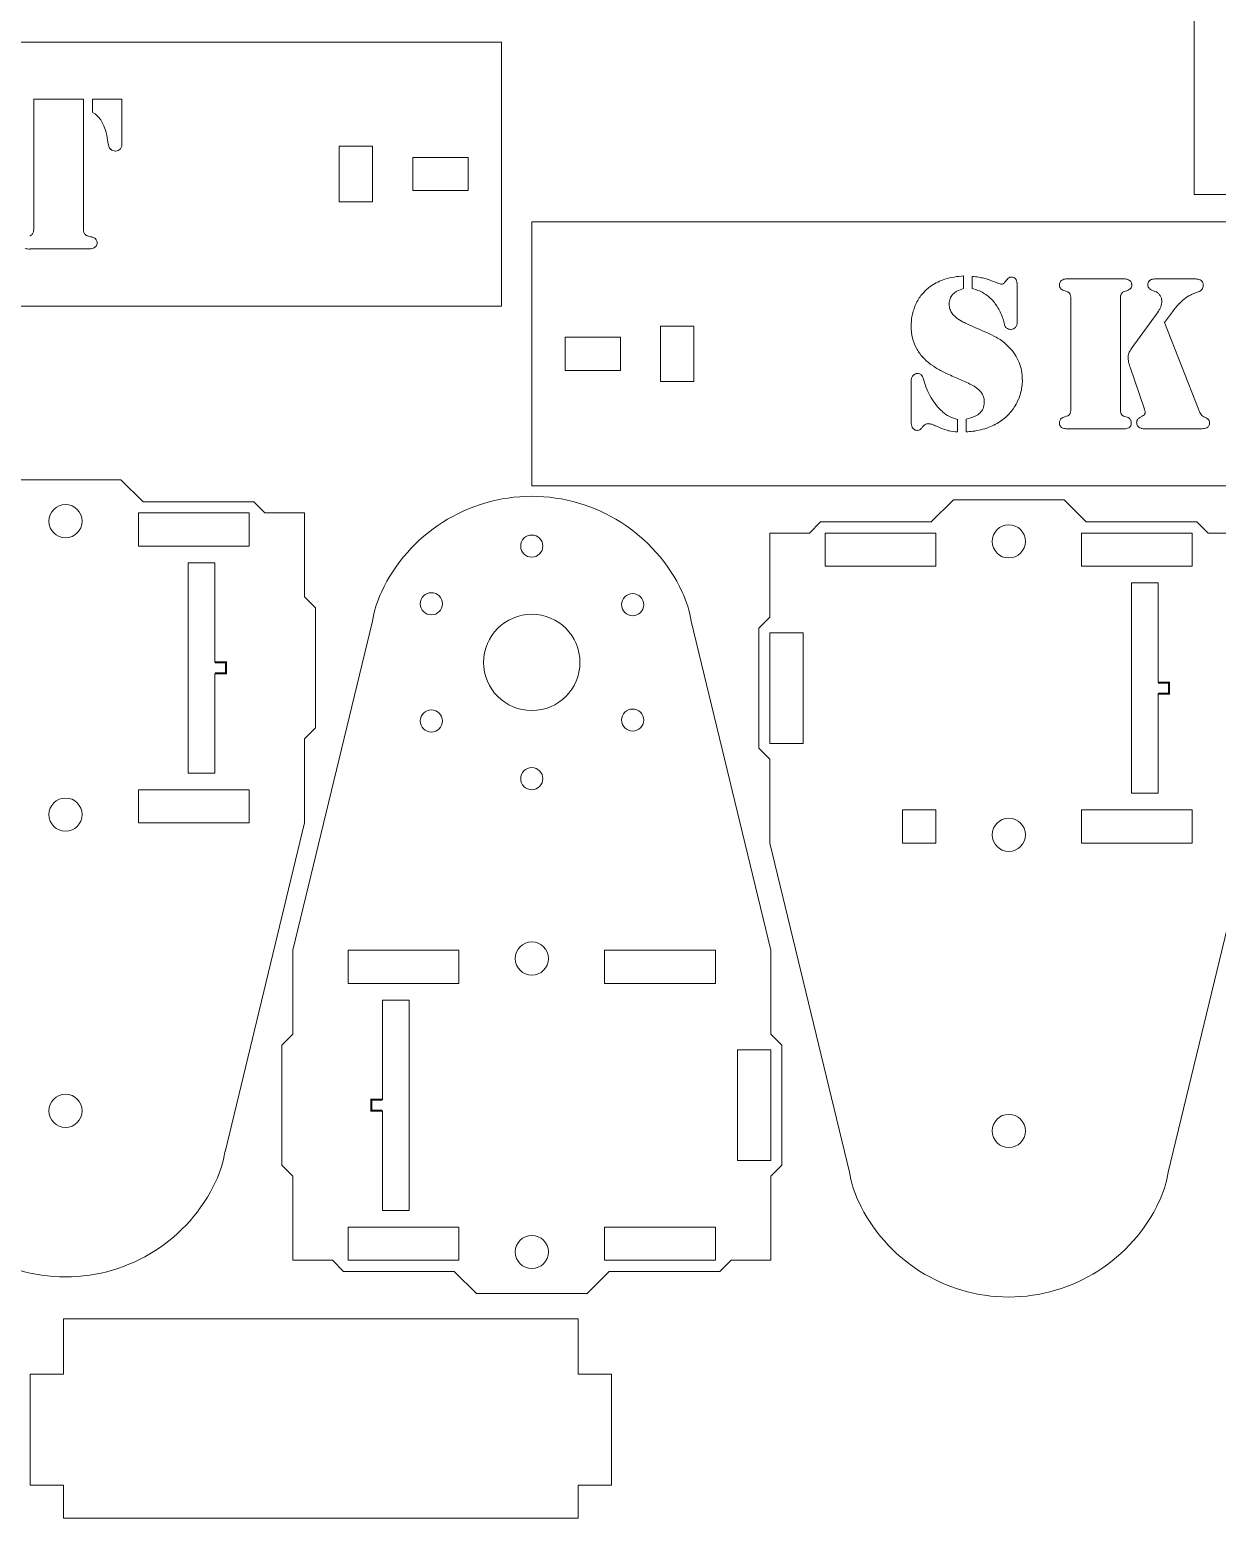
# Model space of a CAD drawing. Header units: millimetres. Extents: x -25 to 568, y -670 to -7.
# Drawn here: x 201.8 to 309.1, y -667.5 to -533.1 of the extents above; entities that cross this region are included whole.
import ezdxf

# ---------------------------------------------------------------- set-up
doc = ezdxf.new("R2010")
doc.units = ezdxf.units.MM
doc.linetypes.add('K5LT32768', pattern=[0])
doc.layers.add('Системный слой', color=7, linetype='Continuous')

msp = doc.modelspace()

# ---------------------------------------------------------------- linework, layer by layer
at = {"color": 5, "linetype": 'K5LT32768', "lineweight": 18, "true_color": 0x0000ff}
for p, q in [((307.04, -547.94), (307.04, -395.34)), ((91.83, -534.18), (244.44, -534.18)), ((244.44, -534.18), (244.44, -558.03)), ((206.68, -539.33), (202.2, -539.33)), ((202.2, -539.33), (202.2, -550.99)), ((206.68, -550.99), (206.68, -539.33)), ((207.51, -539.33), (207.51, -540.53)), ((210.16, -539.33), (207.51, -539.33)), ((210.16, -543.39), (210.16, -539.33)), ((208.83, -542.81), (208.93, -543.42)), ((209.57, -544.04), (209.6, -544.04)), ((229.79, -548.6), (229.79, -543.6)), ((229.79, -543.6), (232.79, -543.6)), ((232.79, -543.6), (232.79, -548.6)), ((236.44, -547.6), (236.44, -544.6)), ((236.44, -544.6), (241.44, -544.6)), ((241.44, -544.6), (241.44, -547.6)), ((241.44, -547.6), (236.44, -547.6)), ((307.04, -547.94), (374.58, -547.94)), ((232.79, -548.6), (229.79, -548.6)), ((247.19, -550.42), (399.79, -550.42)), ((247.19, -550.42), (247.19, -574.27)), ((201.86, -552.87), (207.02, -552.87)), ((286.18, -556.45), (286.18, -555.31)), ((286.97, -555.36), (286.97, -556.45)), ((289.9, -555.91), (289.86, -555.95)), ((290.12, -555.63), (289.9, -555.91)), ((290.51, -555.41), (290.44, -555.41)), ((290.91, -555.6), (290.86, -555.53)), ((291.04, -559.48), (291.04, -556.21)), ((300.63, -555.57), (295.61, -555.57)), ((307.1, -555.57), (303.51, -555.57)), ((295.88, -557.38), (295.88, -567.31)), ((300.36, -567.31), (300.36, -557.38)), ((303.18, -556.59), (303.55, -556.73)), ((306.85, -556.96), (307.39, -556.75)), ((244.44, -558.03), (91.83, -558.03)), ((303.76, -558.56), (301.35, -561.9)), ((304.36, -559.5), (305.06, -558.56)), ((258.83, -559.85), (258.83, -564.85)), ((261.83, -559.85), (258.83, -559.85)), ((261.83, -564.85), (261.83, -559.85)), ((290.44, -560.14), (290.48, -560.14)), ((307.41, -567.34), (304.36, -559.5)), ((255.19, -560.85), (250.19, -560.85)), ((250.19, -560.85), (250.19, -563.85)), ((255.19, -563.85), (255.19, -560.85)), ((250.19, -563.85), (255.19, -563.85)), ((282.37, -564.24), (282.35, -564.22)), ((301.24, -563.55), (302.53, -567.34)), ((258.83, -564.85), (261.83, -564.85)), ((281.46, -564.79), (281.46, -568.4)), ((288.07, -566.67), (288.07, -566.75)), ((285.65, -569.38), (285.65, -568.25)), ((286.42, -568.25), (286.42, -569.38)), ((300.96, -568.06), (300.65, -567.97)), ((302.58, -567.77), (302.52, -567.86)), ((308.41, -568.59), (308.41, -568.57)), ((281.64, -569.1), (281.69, -569.15)), ((282.02, -569.26), (282.07, -569.25)), ((295.61, -569.12), (300.63, -569.12)), ((301.2, -568.96), (301.25, -568.92)), ((302.59, -569.12), (307.66, -569.12)), ((308.27, -568.95), (308.31, -568.91)), ((200.07, -573.71), (210.07, -573.71)), ((210.07, -573.71), (212.07, -575.71)), ((399.79, -574.27), (247.19, -574.27)), ((211.66, -579.71), (211.66, -576.71)), ((211.66, -576.71), (221.66, -576.71)), ((222.07, -575.71), (212.07, -575.71)), ((221.66, -576.71), (221.66, -579.71)), ((223.07, -576.71), (222.07, -575.71)), ((223.07, -576.71), (226.66, -576.71)), ((226.66, -576.71), (226.66, -584.29)), ((285.28, -575.53), (283.28, -577.53)), ((285.28, -575.53), (295.28, -575.53)), ((295.28, -575.53), (297.28, -577.53)), ((272.28, -578.53), (273.28, -577.53)), ((273.28, -577.53), (283.28, -577.53)), ((307.28, -577.53), (297.28, -577.53)), ((308.28, -578.53), (307.28, -577.53)), ((268.69, -578.53), (268.69, -586.12)), ((268.69, -578.53), (272.28, -578.53)), ((273.69, -578.53), (273.69, -581.53)), ((273.69, -578.53), (283.69, -578.53)), ((283.69, -581.53), (283.69, -578.53)), ((296.86, -581.53), (296.86, -578.53)), ((296.86, -578.53), (306.86, -578.53)), ((306.86, -578.53), (306.86, -581.53)), ((308.28, -578.53), (311.86, -578.53)), ((221.66, -579.71), (211.66, -579.71)), ((216.16, -581.21), (216.16, -600.21)), ((216.16, -581.21), (218.56, -581.21)), ((218.56, -581.21), (218.56, -590.21)), ((273.69, -581.53), (283.69, -581.53)), ((306.86, -581.53), (296.86, -581.53)), ((301.36, -583.03), (301.36, -602.03)), ((301.36, -583.03), (303.76, -583.03)), ((303.76, -583.03), (303.76, -592.03)), ((226.66, -584.29), (227.66, -585.29)), ((227.66, -596.12), (227.66, -585.29)), ((268.69, -586.12), (267.69, -587.12)), ((232.79, -586.5), (225.6, -616.21)), ((261.59, -586.5), (268.77, -616.21)), ((267.69, -597.95), (267.69, -587.12)), ((268.69, -587.53), (271.69, -587.53)), ((268.69, -587.53), (268.69, -597.53)), ((271.69, -597.53), (271.69, -587.53)), ((218.56, -591.21), (218.56, -600.21)), ((303.76, -593.03), (303.76, -602.03)), ((226.66, -597.12), (227.66, -596.12)), ((226.66, -597.12), (226.66, -604.71)), ((268.69, -598.95), (267.69, -597.95)), ((271.69, -597.53), (268.69, -597.53)), ((268.69, -598.95), (268.69, -606.53)), ((216.16, -600.21), (218.56, -600.21)), ((211.66, -604.71), (211.66, -601.71)), ((221.66, -601.71), (211.66, -601.71)), ((221.66, -604.71), (221.66, -601.71)), ((301.36, -602.03), (303.76, -602.03)), ((280.69, -606.53), (280.69, -603.53)), ((283.69, -603.53), (280.69, -603.53)), ((283.69, -606.53), (283.69, -603.53)), ((296.86, -606.53), (296.86, -603.53)), ((306.86, -603.53), (296.86, -603.53)), ((306.86, -606.53), (306.86, -603.53)), ((211.66, -604.71), (221.66, -604.71)), ((219.48, -634.42), (226.66, -604.71)), ((275.88, -636.24), (268.69, -606.53)), ((280.69, -606.53), (283.69, -606.53)), ((296.86, -606.53), (306.86, -606.53)), ((304.68, -636.24), (311.86, -606.53)), ((225.6, -623.79), (225.6, -616.21)), ((240.6, -616.21), (230.6, -616.21)), ((230.6, -616.21), (230.6, -619.21)), ((240.6, -616.21), (240.6, -619.21)), ((263.77, -616.21), (253.77, -616.21)), ((253.77, -616.21), (253.77, -619.21)), ((263.77, -616.21), (263.77, -619.21)), ((268.77, -623.79), (268.77, -616.21)), ((230.6, -619.21), (240.6, -619.21)), ((253.77, -619.21), (263.77, -619.21)), ((236.1, -620.71), (233.7, -620.71)), ((233.7, -629.71), (233.7, -620.71)), ((236.1, -639.71), (236.1, -620.71)), ((225.6, -623.79), (224.6, -624.79)), ((224.6, -624.79), (224.6, -635.62)), ((268.77, -623.79), (269.77, -624.79)), ((269.77, -624.79), (269.77, -635.62)), ((265.77, -625.21), (268.77, -625.21)), ((265.77, -625.21), (265.77, -635.21)), ((268.77, -635.21), (268.77, -625.21)), ((233.7, -639.71), (233.7, -630.71)), ((225.6, -636.62), (224.6, -635.62)), ((268.77, -635.21), (265.77, -635.21)), ((268.77, -636.62), (269.77, -635.62)), ((225.6, -644.21), (225.6, -636.62)), ((268.77, -644.21), (268.77, -636.62)), ((236.1, -639.71), (233.7, -639.71)), ((230.6, -644.21), (230.6, -641.21)), ((230.6, -641.21), (240.6, -641.21)), ((240.6, -641.21), (240.6, -644.21)), ((263.77, -641.21), (253.77, -641.21)), ((253.77, -641.21), (253.77, -644.21)), ((263.77, -644.21), (263.77, -641.21)), ((229.19, -644.21), (225.6, -644.21)), ((229.19, -644.21), (230.19, -645.21)), ((230.19, -645.21), (240.19, -645.21)), ((240.6, -644.21), (230.6, -644.21)), ((242.19, -647.21), (240.19, -645.21)), ((252.19, -647.21), (254.19, -645.21)), ((263.77, -644.21), (253.77, -644.21)), ((264.19, -645.21), (254.19, -645.21)), ((265.19, -644.21), (264.19, -645.21)), ((268.77, -644.21), (265.19, -644.21)), ((252.19, -647.21), (242.19, -647.21))]:
    msp.add_line(p, q, dxfattribs=at)
at = {"color": 5, "linetype": 'K5LT32768', "true_color": 0x0000ff, "const_width": 0.18}
for points in [[(218.56, -591.21), (219.56, -591.21), (219.56, -590.21), (218.56, -590.21)], [(303.76, -593.03), (304.76, -593.03), (304.76, -592.03), (303.76, -592.03)], [(233.7, -629.71), (232.7, -629.71), (232.7, -630.71), (233.7, -630.71)]]:
    msp.add_lwpolyline(points, dxfattribs=at)
at = {"color": 5, "linetype": 'K5LT32768', "lineweight": 18, "true_color": 0x0000ff}
for centre, radius in [((205.07, -577.46), 1.5), ((290.28, -579.28), 1.5), ((247.19, -579.71), 1), ((238.12, -584.92), 1), ((256.3, -585), 1), ((247.19, -590.21), 4.35), ((238.12, -595.5), 1), ((256.3, -595.42), 1), ((247.19, -600.71), 1), ((205.07, -603.96), 1.5), ((290.28, -605.78), 1.5), ((247.19, -616.96), 1.5), ((205.07, -630.71), 1.5), ((290.28, -632.53), 1.5), ((247.19, -643.46), 1.5)]:
    msp.add_circle(centre, radius, dxfattribs=at)
for centre, radius, start, end in [((206.35, -542.55), 2.33, 47.0691, 59.9864), ((206.56, -542.32), 2.01, 33.1506, 47.0691), ((205.23, -543.16), 3.59, 20.1046, 32.7201), ((204, -543.61), 4.9, 9.3084, 20.1046), ((209.95, -543.24), 1.03, 189.9343, 205.6458), ((209.61, -543.41), 0.652, 205.6458, 225.457), ((209.54, -543.48), 0.547, 225.457, 248.6295), ((209.57, -543.39), 0.642, 248.6295, 270), ((209.58, -543.43), 0.605, 272.3091, 294.082), ((209.6, -543.49), 0.544, 294.082, 317.0458), ((209.57, -543.46), 0.587, 317.0458, 328.7954), ((209.55, -543.45), 0.604, 328.7954, 340.3754), ((209.5, -543.43), 0.665, 340.3754, 350.9317), ((209.26, -543.39), 0.901, 350.9317, 0), ((200.5, -550.99), 1.7, 353.5049, 0), ((208.38, -550.99), 1.7, 180, 186.4803), ((201.58, -550.75), 0.976, 284.9605, 289.3528), ((201.85, -551.49), 0.189, 289.3528, 311.2855), ((201.63, -551.25), 0.512, 311.2855, 324.5573), ((201.73, -551.26), 0.426, 318.0955, 333.0456), ((201.5, -551.14), 0.692, 333.0456, 344.761), ((201.26, -551.08), 0.937, 344.761, 353.5049), ((207.62, -551.08), 0.939, 186.4803, 195.2056), ((207.38, -551.14), 0.693, 195.2056, 206.9013), ((207.14, -551.26), 0.426, 206.9013, 221.8391), ((207.31, -551.15), 0.622, 219.0813, 230.6127), ((207.05, -551.47), 0.208, 230.6127, 250.6105), ((207.3, -550.75), 0.973, 250.6105, 255.0082), ((214.45, -524.05), 28.61, 255.0082, 255.8188), ((207.25, -552.64), 0.866, 58.6236, 77.2773), ((207.47, -552.28), 0.449, 32.6274, 58.6236), ((207.49, -552.34), 0.433, 321.3851, 340.872), ((207.46, -552.28), 0.454, 14.7377, 32.6274), ((207.26, -552.34), 0.667, 0, 14.7377), ((207.47, -552.34), 0.449, 340.872, 0), ((201.86, -550.67), 2.21, 258.711, 270), ((207.02, -550.44), 2.43, 270, 280.4692), ((207.35, -552.26), 0.585, 280.4692, 301.8977), ((207.27, -552.11), 0.754, 301.2313, 310.3493), ((207.43, -552.29), 0.515, 310.3493, 321.3851), ((285.47, -559.42), 3.9, 124.6477, 139.4285), ((285.86, -559.98), 4.58, 107.1578, 124.5886), ((286.53, -562.16), 6.86, 92.9307, 107.1578), ((286.87, -559.03), 2.67, 105.0864, 118.6414), ((286.48, -562.89), 7.55, 81.6542, 86.2452), ((286.13, -560.04), 3.69, 59.8172, 76.7938), ((286.95, -559.68), 4.3, 75.5731, 81.6542), ((286.79, -560.31), 4.96, 70.2863, 75.5731), ((282.23, -573.03), 18.47, 67.5484, 70.2863), ((289.84, -554.54), 1.52, 248.5055, 256.5774), ((289.62, -555.49), 0.552, 256.5774, 270), ((289.62, -555.6), 0.443, 270, 289.4942), ((289.67, -555.76), 0.273, 289.4942, 314.416), ((290.62, -555.99), 0.62, 123.3416, 143.4679), ((290.51, -555.82), 0.415, 98.6883, 123.3416), ((290.51, -556.01), 0.598, 70.1977, 90), ((290.59, -555.8), 0.38, 45.2805, 70.1977), ((290.47, -555.89), 0.529, 20.8088, 33.1415), ((290.06, -556.05), 0.967, 11.6954, 20.8088), ((289.71, -556.12), 1.33, 5.0004, 11.6954), ((288.66, -556.21), 2.37, 0, 5.0004), ((295.38, -556.09), 0.526, 162.3522, 180), ((295.54, -556.09), 0.685, 180, 195.5638), ((295.26, -556.05), 0.398, 142.0443, 162.3522), ((295.32, -556.15), 0.461, 195.5638, 214.5717), ((295.28, -556.07), 0.426, 132.7078, 142.0443), ((295.32, -556.15), 0.462, 214.5717, 235.713), ((295.34, -556.13), 0.516, 124.221, 132.7078), ((295.41, -556.23), 0.635, 103.439, 124.221), ((295.49, -555.91), 0.749, 235.713, 252.2824), ((295.61, -557.08), 1.51, 90, 103.439), ((300.63, -557.08), 1.51, 76.561, 90), ((300.83, -556.23), 0.635, 55.779, 76.561), ((300.75, -555.9), 0.765, 287.7176, 302.6402), ((300.91, -556.14), 0.475, 302.6402, 321.6024), ((300.92, -556.1), 0.476, 37.4244, 55.779), ((300.92, -556.16), 0.453, 321.6024, 342.7054), ((300.98, -556.06), 0.404, 17.4847, 37.4244), ((300.72, -556.09), 0.672, 342.7054, 0), ((300.93, -556.07), 0.452, 8.2129, 17.4847), ((300.81, -556.09), 0.576, 0, 8.2129), ((303.43, -556.12), 0.586, 161.6984, 180), ((303.39, -556.12), 0.546, 180, 194.4221), ((303.26, -556.15), 0.418, 194.4221, 210.9145), ((303.35, -556.09), 0.503, 141.9427, 161.6984), ((303.27, -556.14), 0.431, 210.9145, 231.8823), ((303.39, -556.13), 0.56, 134.9681, 141.9427), ((303.46, -556.2), 0.662, 128.5565, 134.9681), ((303.46, -555.91), 0.728, 231.8823, 247.9859), ((303.3, -556), 0.401, 103.2525, 127.7364), ((303.51, -556.93), 1.35, 90, 103.2525), ((307.1, -556.83), 1.25, 74.3921, 90), ((307.28, -556.21), 0.615, 52.0209, 74.3921), ((307.26, -556.14), 0.605, 303.9002, 320.8532), ((307.34, -556.13), 0.507, 33.0403, 52.0209), ((307.32, -556.2), 0.523, 320.8532, 341.393), ((307.35, -556.12), 0.498, 13.8775, 33.0403), ((307.21, -556.16), 0.637, 341.393, 0), ((307.27, -556.14), 0.58, 6.5386, 13.8775), ((307.12, -556.16), 0.73, 0, 6.5386), ((285.96, -559.74), 4.49, 153.6633, 160.4468), ((285.7, -559.62), 4.21, 139.4285, 153.6633), ((286.39, -557.84), 1.49, 170.2054, 180), ((286.59, -557.84), 1.69, 180, 188.3229), ((286.11, -557.79), 1.21, 159.3022, 170.2054), ((286.06, -557.77), 1.16, 147.9637, 159.3022), ((286.14, -557.82), 1.25, 137.0371, 147.9637), ((286.29, -557.96), 1.46, 118.6414, 137.0371), ((286.28, -559.78), 3.39, 42.0974, 59.8172), ((285.58, -560.38), 4.32, 34.549, 41.7462), ((288.11, -578.44), 22.95, 70.9835, 71.8582), ((295.36, -557.39), 0.69, 65.9351, 70.9835), ((295.58, -556.91), 0.166, 45.5041, 65.9351), ((295.32, -557.17), 0.534, 34.1588, 45.5041), ((295.43, -557.13), 0.416, 23.8095, 37.3448), ((295.16, -557.25), 0.711, 13.4613, 23.8095), ((294.92, -557.3), 0.963, 5.7609, 13.4613), ((294.16, -557.38), 1.72, 0, 5.7609), ((302.08, -557.38), 1.72, 174.2391, 180), ((301.32, -557.3), 0.963, 166.5387, 174.2391), ((301.08, -557.25), 0.711, 156.1905, 166.5387), ((300.81, -557.13), 0.416, 142.6552, 156.1905), ((300.92, -557.17), 0.534, 134.4959, 145.8412), ((300.66, -556.91), 0.166, 114.0649, 134.4959), ((300.88, -557.39), 0.69, 109.0165, 114.0649), ((308.13, -578.44), 22.95, 108.1418, 109.0165), ((303.25, -557.49), 0.817, 50.1557, 68.5616), ((303.2, -557.55), 0.885, 32.4811, 50.1557), ((303.09, -557.62), 1.02, 24.6243, 32.4811), ((303.18, -557.58), 0.927, 16.3732, 24.6243), ((302.58, -557.58), 1.52, 340.556, 350.1863), ((303.18, -557.58), 0.919, 8.0517, 16.3732), ((302.64, -557.59), 1.46, 350.1863, 0), ((303.12, -557.59), 0.982, 0, 8.0517), ((314.36, -565.62), 11.68, 138.237, 142.8043), ((308.11, -560.04), 3.3, 129.6401, 138.237), ((309.54, -561.86), 5.62, 122.3101, 129.0103), ((307.39, -558.46), 1.59, 109.6898, 122.3101), ((307.01, -555.77), 1.05, 291.0557, 303.9002), ((286.11, -559.78), 4.65, 167.2143, 173.7829), ((285.98, -559.75), 4.51, 160.4468, 167.2143), ((286.32, -557.88), 1.42, 188.3229, 197.4056), ((286.27, -557.89), 1.37, 197.4056, 206.858), ((286.3, -557.88), 1.4, 206.858, 216.185), ((286.55, -557.69), 1.71, 216.185, 231.3493), ((287.98, -555.91), 4, 231.3493, 241.2499), ((285.06, -560.74), 4.95, 27.825, 34.549), ((285.17, -560.68), 4.82, 20.9271, 27.825), ((286.39, -560.22), 3.52, 12.8505, 20.9271), ((302.09, -557.33), 2.07, 323.6433, 331.6059), ((302.47, -557.54), 1.64, 331.6059, 340.556), ((286.65, -559.84), 5.19, 173.7829, 180), ((286.1, -559.84), 4.64, 180, 193.3796), ((289.48, -553.06), 7.22, 241.6768, 245.4929), ((320.7, -484.57), 82.49, 245.4929, 246.6214), ((281.36, -575.78), 16.85, 63.5521, 66.9003), ((292.98, -558.84), 3.21, 190.6608, 195.4966), ((290.55, -559.51), 0.692, 195.4966, 205.928), ((290.5, -559.53), 0.643, 205.928, 217.0846), ((290.45, -559.57), 0.58, 217.0846, 228.8348), ((290.47, -559.48), 0.663, 233.0404, 250.93), ((290.44, -559.55), 0.584, 250.93, 270), ((290.45, -559.55), 0.586, 272.8821, 294.9393), ((290.47, -559.59), 0.548, 294.9393, 317.7718), ((290.42, -559.54), 0.612, 317.7718, 329.1982), ((290.41, -559.54), 0.623, 329.1982, 340.5303), ((290.36, -559.52), 0.679, 340.5303, 350.9559), ((290.14, -559.48), 0.902, 350.9559, 0), ((285.3, -560.03), 3.82, 193.3796, 208.1473), ((285.4, -559.98), 3.93, 208.1473, 222.5142), ((286.2, -566.07), 5.99, 57.9373, 63.5521), ((287.01, -564.77), 4.47, 50.4292, 57.9373), ((286.45, -565.45), 5.34, 43.5643, 50.4292), ((287.01, -564.97), 4.61, 33.5177, 44.0325), ((303.14, -563.19), 2.2, 144.2577, 150.74), ((286.36, -559.09), 5.24, 222.5142, 234.947), ((287.58, -564.59), 3.92, 22.1158, 33.5177), ((287.6, -564.58), 3.9, 10.6583, 22.1158), ((301.91, -562.66), 0.86, 168.5748, 180), ((302.7, -562.66), 1.65, 180, 186.3614), ((303.59, -562.56), 2.54, 186.3614, 191.4834), ((302.22, -562.72), 1.17, 158.7818, 168.5748), ((304.18, -562.44), 3.14, 191.4834, 195.6341), ((302.46, -562.81), 1.43, 150.74, 158.7818), ((282.17, -564.76), 0.71, 161.1233, 171.0819), ((282.14, -564.75), 0.671, 150.6079, 161.1233), ((282.15, -564.76), 0.687, 140.2087, 150.6079), ((282.09, -564.71), 0.607, 122.2098, 140.2088), ((282.03, -564.62), 0.503, 102.4181, 122.2098), ((282.04, -564.66), 0.548, 97.2572, 102.4181), ((282.05, -564.72), 0.607, 92.3563, 97.2572), ((282.05, -564.67), 0.555, 72.7243, 92.5558), ((282.11, -564.49), 0.363, 48.135, 72.7243), ((281.97, -564.62), 0.555, 24.6921, 43.2527), ((280.62, -565.24), 2.04, 15.047, 24.6921), ((287.08, -558.26), 6.33, 233.9997, 238.7221), ((286.94, -558.48), 6.07, 238.7221, 243.5464), ((290.09, -552.16), 13.13, 243.5464, 245.7805), ((322.17, -480.85), 91.33, 245.7805, 246.6276), ((287, -564.69), 4.5, 0, 10.6583), ((305.66, -562.02), 4.68, 195.6341, 199.0326), ((282.34, -564.79), 0.885, 171.0819, 180), ((289.02, -562.96), 6.66, 195.2015, 202.7635), ((288.73, -563.08), 6.35, 202.7635, 210.5061), ((280, -578.47), 15.01, 62.031, 66.7019), ((285.79, -567.56), 2.66, 50.9204, 62.031), ((285.95, -567.31), 2.36, 47.376, 50.083), ((286.14, -567.1), 2.08, 44.4947, 47.376), ((286.45, -566.8), 1.65, 23.5158, 44.4947), ((287.2, -564.77), 4.3, 336.5664, 344.5979), ((287.13, -564.76), 4.37, 344.5979, 352.5026), ((286.65, -564.69), 4.86, 352.5026, 0), ((288.2, -563.4), 5.73, 210.5061, 219.0722), ((287.37, -564.07), 4.66, 219.0722, 228.5688), ((286.88, -566.84), 1.16, 313.8088, 337.3408), ((286.52, -566.68), 1.55, 337.3408, 357.6474), ((286.75, -566.67), 1.32, 0, 23.5158), ((287.03, -564.71), 4.48, 313.2179, 328.716), ((287.01, -564.69), 4.5, 328.716, 336.5664), ((283.28, -568.4), 1.82, 180, 194.7797), ((283.04, -569.58), 0.934, 90, 102.0839), ((283.04, -569.37), 0.719, 79.6646, 90), ((286.22, -565.42), 2.89, 227.9835, 243.4611), ((286.18, -565.49), 2.82, 243.4611, 259.1427), ((285.38, -563.89), 4.48, 283.3737, 294.6596), ((286.6, -566.54), 1.57, 294.6596, 313.8088), ((286.84, -564.5), 4.77, 298.198, 313.2179), ((295.52, -568.6), 0.671, 162.704, 180), ((295.43, -568.6), 0.576, 180, 188.2158), ((295.32, -568.54), 0.453, 141.6008, 162.704), ((295.33, -568.55), 0.475, 122.6339, 141.6008), ((295.49, -568.79), 0.765, 107.7101, 122.6339), ((288.11, -546.25), 22.95, 288.1418, 289.0165), ((295.36, -567.3), 0.69, 289.0165, 294.0649), ((295.58, -567.78), 0.166, 294.0649, 314.4814), ((295.32, -567.52), 0.533, 314.4814, 325.824), ((295.43, -567.56), 0.416, 322.6552, 336.1875), ((295.16, -567.45), 0.71, 336.1875, 346.5358), ((294.92, -567.39), 0.963, 346.5358, 354.2374), ((294.16, -567.31), 1.72, 354.2374, 0), ((301.88, -567.31), 1.52, 180, 193.4539), ((300.87, -567.55), 0.486, 193.4539, 217.3473), ((300.77, -567.63), 0.36, 217.3473, 234.0312), ((300.76, -567.65), 0.337, 234.0312, 251.2766), ((300.77, -568.7), 0.663, 55.5319, 72.7534), ((300.89, -568.52), 0.442, 34.3992, 55.5319), ((300.88, -568.53), 0.461, 15.1355, 34.3992), ((300.6, -568.6), 0.745, 0, 15.1355), ((300.75, -568.6), 0.599, 342.18, 0), ((302.31, -568.54), 0.479, 160.5878, 180), ((302.56, -568.54), 0.728, 180, 186.8612), ((302.4, -568.56), 0.566, 186.8612, 194.644), ((302.3, -568.54), 0.467, 140.9357, 160.5878), ((302.38, -568.6), 0.575, 126.54, 140.9357), ((302.64, -568.95), 1, 115.6413, 126.54), ((301.01, -565.52), 2.79, 295.266, 300.4937), ((302.17, -567.49), 0.507, 300.4937, 312.7736), ((297.62, -568.93), 5.15, 16.5556, 18.0048), ((300.62, -568.04), 2.03, 14.2474, 16.5556), ((302.3, -567.65), 0.301, 336.011, 346.5123), ((301.51, -567.82), 1.11, 10.0175, 14.2474), ((302.41, -567.66), 0.197, 0, 10.0175), ((302.2, -567.63), 0.407, 346.5123, 355.5344), ((310.07, -566.33), 2.85, 200.8588, 207.6449), ((308.5, -567.15), 1.08, 207.6449, 218.6808), ((308.27, -567.33), 0.79, 218.6808, 233.5746), ((308.37, -567.2), 0.951, 233.5746, 247.1425), ((306.41, -571.47), 3.75, 61.3358, 64.894), ((308.01, -568.55), 0.417, 50.645, 61.3358), ((307.96, -568.54), 0.44, 22.0341, 45.4618), ((307.84, -568.59), 0.572, 1.5067, 22.0341), ((307.82, -568.59), 0.592, 341.9313, 0), ((282.07, -568.72), 0.573, 194.7797, 221.3122), ((281.97, -568.82), 0.425, 229.4791, 251.566), ((282.02, -568.65), 0.608, 251.566, 270), ((282.02, -568.86), 0.401, 277.259, 302.2328), ((281.83, -568.56), 0.756, 302.2328, 320.3661), ((285.83, -571.96), 4.5, 135.1026, 139.4272), ((283.04, -569.18), 0.549, 122.7111, 135.1026), ((282.91, -568.99), 0.323, 102.0839, 122.7111), ((283, -569.59), 0.939, 70.6221, 79.6646), ((282.53, -570.92), 2.36, 66.9873, 70.6221), ((276.55, -585.01), 17.66, 65.66, 66.9873), ((286.29, -563.66), 5.8, 244.9416, 255.6554), ((285.65, -566.14), 3.25, 255.6554, 270), ((286.42, -564.8), 4.58, 270, 277.7676), ((286.16, -562.9), 6.5, 277.7676, 284.2888), ((286.13, -562.8), 6.61, 284.2888, 290.7096), ((286.5, -563.77), 5.57, 290.7096, 297.7029), ((295.31, -568.62), 0.452, 188.2158, 197.4907), ((295.26, -568.63), 0.404, 197.4907, 217.4318), ((295.32, -568.59), 0.476, 217.4318, 235.7848), ((295.41, -568.46), 0.636, 235.7848, 256.5638), ((295.61, -567.61), 1.51, 256.5638, 270), ((300.63, -567.7), 1.42, 270, 285.4336), ((300.88, -568.59), 0.49, 285.4336, 311.854), ((300.95, -568.66), 0.392, 320.0914, 342.18), ((302.32, -568.58), 0.483, 194.644, 213.7925), ((302.32, -568.58), 0.488, 213.7925, 232.834), ((302.4, -568.48), 0.61, 232.834, 255.0861), ((302.59, -567.77), 1.35, 255.0861, 270), ((307.66, -567.57), 1.54, 270, 285.1682), ((307.93, -568.57), 0.513, 285.1682, 311.6277), ((308.01, -568.65), 0.398, 319.8382, 341.9313), ((247.19, -590.21), 15, 25.0661, 154.9339), ((242.66, -588.09), 10, 154.9339, 170.8377), ((251.72, -588.09), 10, 9.1623, 25.0661), ((209.6, -632.83), 10, 334.9339, 350.8377), ((205.07, -630.71), 15, 205.0661, 334.9339), ((285.75, -634.65), 10, 189.1623, 205.0661), ((294.81, -634.65), 10, 334.9339, 350.8377), ((290.28, -632.53), 15, 205.0661, 334.9339)]:
    msp.add_arc(centre, radius, start, end, dxfattribs=at)
at = {"layer": 'Системный слой', "color": 5, "linetype": 'K5LT32768', "lineweight": 18, "true_color": 0x0000ff}
for p, q in [((204.88, -649.51), (251.38, -649.51)), ((204.88, -654.51), (204.88, -649.51)), ((251.38, -654.51), (251.38, -649.51)), ((204.88, -654.51), (201.88, -654.51)), ((201.88, -654.51), (201.88, -664.51)), ((251.38, -654.51), (254.38, -654.51)), ((254.38, -654.51), (254.38, -664.51)), ((201.88, -664.51), (204.88, -664.51)), ((204.88, -667.51), (204.88, -664.51)), ((251.38, -667.51), (251.38, -664.51)), ((254.38, -664.51), (251.38, -664.51)), ((204.88, -667.51), (251.38, -667.51))]:
    msp.add_line(p, q, dxfattribs=at)

doc.saveas('drawing.dxf')
